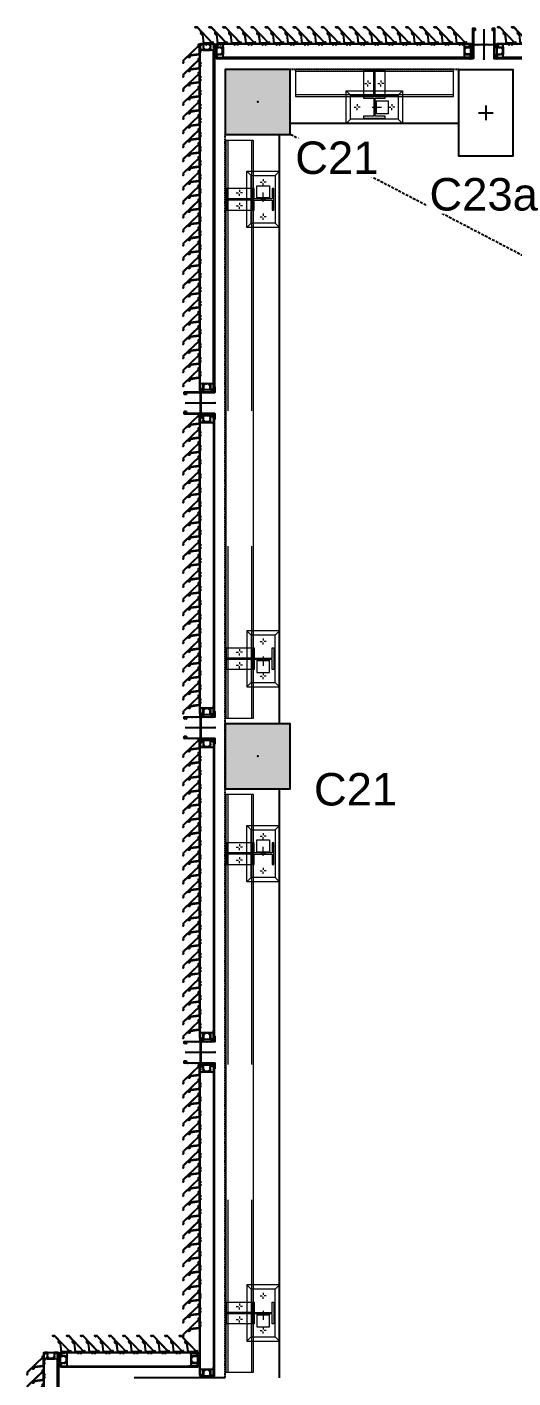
# Model space of a CAD drawing. Header units: millimetres. Extents: x 663313 to 1226001, y 1431724 to 1620898.
# Drawn here: x 897428 to 899674, y 1534337 to 1540579 of the extents above; entities that cross this region are included whole.
import ezdxf

# ---------------------------------------------------------------- set-up
doc = ezdxf.new("R2010")
doc.units = ezdxf.units.MM
for name, pattern in [('CENTER', [50.8, 31.75, -6.35, 6.35, -6.35]), ('HIDDEN', [0.375, 0.25, -0.125]), ('XKITLINE00', [0]), ('XKITLINE02', [4, 2, -2])]:
    doc.linetypes.add(name, pattern=pattern)
for name, color, linetype in [('000 - CONCRETE_COL_HATCH_', 251, 'Continuous'), ('000 - CONCRETE_COL_WIPEOUT_', 250, 'Continuous'), ('000 - CONCRETE_PRECAST_CUT_COLOR_4', 4, 'Continuous'), ('000 - EXISTING_COLUMN_CUT_COLOR_5', 5, 'Continuous'), ('000 - EXISTING_CONCRETE_CUT_COLOR_5', 5, 'Continuous'), ('010 - ASPG_ACCESSORIES_MAIN_COLOR_1', 1, 'Continuous'), ('010 - ASPG_EXTR_MAIN_COLOR_2', 2, 'Continuous'), ('010 - ASPG_FRAMING_CUT_COLOR_4', 4, 'Continuous'), ('010 - ASPG_FRAMING_HATCH_', 251, 'Continuous'), ('010 - ASPG_FRAMING_MAIN_COLOR_2', 2, 'Continuous'), ('010 - ASPG_FRAMING_SUB_COLOR_2', 1, 'Continuous'), ('010 - ASPG_FRAMING_WIPEOUT_', 250, 'Continuous'), ('BOLT & SCREW', 251, 'Continuous'), ('BR', 6, 'Continuous'), ('Center Line', 1, 'CENTER'), ('CVA044__', 2, 'Continuous'), ('DIM', 1, 'Continuous')]:
    doc.layers.add(name, color=color, linetype=linetype)
for name, color, linetype, plot in [('010 - ASPG_EXTR_DEF_SUB', 250, 'Continuous', False), ('010 - ASPG_FASTERN_DEF_SUB', 250, 'Continuous', False), ('010 - ASPG_FRAMING_DEF_SUB', 250, 'Continuous', False)]:
    doc.layers.add(name, color=color, linetype=linetype, plot=plot)
for name, color, linetype, lineweight in [('12-GRID', 1, 'CENTER', 13), ('A-FLOR-E', 2, 'Continuous', 9), ('Bolt', 7, 'Continuous', 0), ('Part', 2, 'Continuous', 0), ('SCREW', 8, 'Continuous', 5)]:
    doc.layers.add(name, color=color, linetype=linetype, lineweight=lineweight)
doc.styles.add('Arial', font='arial.ttf')
pattern_1 = [(270, (1257419.24324, -520041.6224), (0.65495992507, -1.1344238721), [0.7562825814, -1.5125651628]), (30, (1257419.24324, -520041.6224), (0.65495992936, 1.1344238696), [0.7562825814, -1.5125651628]), (330, (1257419.24324, -520041.6224), (1.30991985442, -2.48e-09), [-1.5125651628, 0.7562825814])]
pattern_2 = [(315, (1257419.4929, -520021.6224), (1.3369313545, 1.3369313545), []), (45, (1257419.4929, -520021.6224), (-1.3369313545, 1.3369313545), [])]
pattern_3 = [(270, (1257419.4425, -520043.9224), (0.65495992507, -1.1344238721), [0.7562825814, -1.5125651628]), (30, (1257419.4425, -520043.9224), (0.65495992936, 1.1344238696), [0.7562825814, -1.5125651628]), (330, (1257419.4425, -520043.9224), (1.30991985442, -2.48e-09), [-1.5125651628, 0.7562825814])]
pattern_4 = [(315, (1257419.1929, -520023.9224), (1.3369313545, 1.3369313545), []), (45, (1257419.1929, -520023.9224), (-1.3369313545, 1.3369313545), [])]

# ---------------------------------------------------------------- blocks, each defined once
blk = doc.blocks.new('C25')
at = {"layer": 'BR', "color": 1}
for p, q in [((-0.0343, 0), (0.0343, 0)), ((0, 0.0343), (0, -0.0343))]:
    blk.add_line(p, q, dxfattribs=at)
at = {"layer": 'BR', "color": 5, "ltscale": 5}
blk.add_lwpolyline([(-0.125, 0.2), (0.125, 0.2), (0.125, -0.2), (-0.125, -0.2)], close=True, dxfattribs=at)
blk = doc.blocks.new('C21')
at = {"color": 251}
for p, q in [((0, 0.063), (0, -0.063)), ((0.063, 0), (-0.063, 0))]:
    blk.add_line(p, q, dxfattribs=at)
at = {"layer": 'A-FLOR-E', "color": 5}
blk.add_lwpolyline([(0.15, 0.15), (0.15, -0.15), (-0.15, -0.15), (-0.15, 0.15)], close=True, dxfattribs=at)
blk = doc.blocks.new('44')
at = {"layer": 'Bolt', "color": 21, "linetype": 'XKITLINE00', "lineweight": 0}
for p, q in [((25.6792, 44.444), (25.6792, 44.4347)), ((25.7392, 44.444), (25.7392, 44.4347)), ((27.8018, 44.444), (27.8018, 44.4347)), ((27.8618, 44.444), (27.8618, 44.4347)), ((28.7018, 44.444), (28.7018, 44.4347)), ((28.7618, 44.444), (28.7618, 44.4347)), ((30.8244, 44.444), (30.8244, 44.4347)), ((30.8844, 44.444), (30.8844, 44.4347)), ((25.6652, 44.43), (25.6745, 44.43)), ((25.6792, 44.416), (25.6792, 44.4253)), ((25.6932, 44.43), (25.6839, 44.43)), ((25.7252, 44.43), (25.7345, 44.43)), ((25.7392, 44.416), (25.7392, 44.4253)), ((25.7532, 44.43), (25.7439, 44.43)), ((27.7878, 44.43), (27.7971, 44.43)), ((27.8018, 44.416), (27.8018, 44.4253)), ((27.8158, 44.43), (27.8065, 44.43)), ((27.8478, 44.43), (27.8571, 44.43)), ((27.8618, 44.416), (27.8618, 44.4253)), ((27.8758, 44.43), (27.8665, 44.43)), ((28.6878, 44.43), (28.6971, 44.43)), ((28.7018, 44.416), (28.7018, 44.4253)), ((28.7158, 44.43), (28.7065, 44.43)), ((28.7478, 44.43), (28.7571, 44.43)), ((28.7618, 44.416), (28.7618, 44.4253)), ((28.7758, 44.43), (28.7665, 44.43)), ((30.8104, 44.43), (30.8198, 44.43)), ((30.8244, 44.416), (30.8244, 44.4253)), ((30.8384, 44.43), (30.8291, 44.43)), ((30.8704, 44.43), (30.8798, 44.43)), ((30.8844, 44.416), (30.8844, 44.4253)), ((30.8984, 44.43), (30.8891, 44.43)), ((25.6152, 44.32), (25.6245, 44.32)), ((25.6152, 44.32), (25.6245, 44.32)), ((25.6292, 44.334), (25.6292, 44.3247)), ((25.6292, 44.334), (25.6292, 44.3247)), ((25.6292, 44.306), (25.6292, 44.3153)), ((25.6292, 44.306), (25.6292, 44.3153)), ((25.6432, 44.32), (25.6339, 44.32)), ((25.6432, 44.32), (25.6339, 44.32)), ((25.7752, 44.32), (25.7845, 44.32)), ((25.7752, 44.32), (25.7845, 44.32)), ((25.7892, 44.334), (25.7892, 44.3247)), ((25.7892, 44.334), (25.7892, 44.3247)), ((25.7892, 44.306), (25.7892, 44.3153)), ((25.7892, 44.306), (25.7892, 44.3153)), ((25.8032, 44.32), (25.7939, 44.32)), ((25.8032, 44.32), (25.7939, 44.32)), ((27.7378, 44.32), (27.7471, 44.32)), ((27.7378, 44.32), (27.7471, 44.32)), ((27.7518, 44.334), (27.7518, 44.3247)), ((27.7518, 44.334), (27.7518, 44.3247)), ((27.7518, 44.306), (27.7518, 44.3153)), ((27.7518, 44.306), (27.7518, 44.3153)), ((27.7658, 44.32), (27.7565, 44.32)), ((27.7658, 44.32), (27.7565, 44.32)), ((27.8978, 44.32), (27.9071, 44.32)), ((27.8978, 44.32), (27.9071, 44.32)), ((27.9118, 44.334), (27.9118, 44.3247)), ((27.9118, 44.334), (27.9118, 44.3247)), ((27.9118, 44.306), (27.9118, 44.3153)), ((27.9118, 44.306), (27.9118, 44.3153)), ((27.9258, 44.32), (27.9165, 44.32)), ((27.9258, 44.32), (27.9165, 44.32)), ((28.6378, 44.32), (28.6471, 44.32)), ((28.6378, 44.32), (28.6471, 44.32)), ((28.6518, 44.334), (28.6518, 44.3247)), ((28.6518, 44.334), (28.6518, 44.3247)), ((28.6518, 44.306), (28.6518, 44.3153)), ((28.6518, 44.306), (28.6518, 44.3153)), ((28.6658, 44.32), (28.6565, 44.32)), ((28.6658, 44.32), (28.6565, 44.32)), ((28.7978, 44.32), (28.8071, 44.32)), ((28.7978, 44.32), (28.8071, 44.32)), ((28.8118, 44.334), (28.8118, 44.3247)), ((28.8118, 44.334), (28.8118, 44.3247)), ((28.8118, 44.306), (28.8118, 44.3153)), ((28.8118, 44.306), (28.8118, 44.3153)), ((28.8258, 44.32), (28.8165, 44.32)), ((28.8258, 44.32), (28.8165, 44.32)), ((30.7604, 44.32), (30.7698, 44.32)), ((30.7604, 44.32), (30.7698, 44.32)), ((30.7744, 44.334), (30.7744, 44.3247)), ((30.7744, 44.334), (30.7744, 44.3247)), ((30.7744, 44.306), (30.7744, 44.3153)), ((30.7744, 44.306), (30.7744, 44.3153)), ((30.7884, 44.32), (30.7791, 44.32)), ((30.7884, 44.32), (30.7791, 44.32)), ((30.9204, 44.32), (30.9298, 44.32)), ((30.9204, 44.32), (30.9298, 44.32)), ((30.9344, 44.334), (30.9344, 44.3247)), ((30.9344, 44.334), (30.9344, 44.3247)), ((30.9344, 44.306), (30.9344, 44.3153)), ((30.9344, 44.306), (30.9344, 44.3153)), ((30.9484, 44.32), (30.9391, 44.32)), ((30.9484, 44.32), (30.9391, 44.32)), ((31.2662, 43.8856), (31.2755, 43.8856)), ((31.2662, 43.8856), (31.2755, 43.8856)), ((31.2802, 43.8996), (31.2802, 43.8903)), ((31.2802, 43.8996), (31.2802, 43.8903)), ((31.2802, 43.8716), (31.2802, 43.8809)), ((31.2802, 43.8716), (31.2802, 43.8809)), ((31.2942, 43.8856), (31.2849, 43.8856)), ((31.2942, 43.8856), (31.2849, 43.8856)), ((31.3762, 43.8356), (31.3855, 43.8356)), ((31.3902, 43.8496), (31.3902, 43.8403)), ((31.3902, 43.8216), (31.3902, 43.8309)), ((31.4042, 43.8356), (31.3949, 43.8356)), ((31.3762, 43.7756), (31.3855, 43.7756)), ((31.3902, 43.7896), (31.3902, 43.7803)), ((31.3902, 43.7616), (31.3902, 43.7709)), ((31.4042, 43.7756), (31.3949, 43.7756)), ((31.2662, 43.7256), (31.2755, 43.7256)), ((31.2662, 43.7256), (31.2755, 43.7256)), ((31.2802, 43.7396), (31.2802, 43.7303)), ((31.2802, 43.7396), (31.2802, 43.7303)), ((31.2802, 43.7116), (31.2802, 43.7209)), ((31.2802, 43.7116), (31.2802, 43.7209)), ((31.2942, 43.7256), (31.2849, 43.7256)), ((31.2942, 43.7256), (31.2849, 43.7256))]:
    blk.add_line(p, q, dxfattribs=at)
at = {"layer": 'Bolt', "color": 21, "linetype": 'XKITLINE02', "lineweight": 0}
for p, q in [((25.7201, 44.32), (25.6772, 44.32)), ((25.7062, 44.3395), (25.7012, 44.3395)), ((25.7062, 44.327), (25.7122, 44.327)), ((25.7122, 44.327), (25.7062, 44.327)), ((27.8209, 44.32), (27.8638, 44.32)), ((27.8348, 44.327), (27.8288, 44.327)), ((27.8288, 44.327), (27.8348, 44.327)), ((27.8348, 44.3395), (27.8398, 44.3395)), ((28.7427, 44.32), (28.6998, 44.32)), ((28.7288, 44.3395), (28.7238, 44.3395)), ((28.7288, 44.327), (28.7348, 44.327)), ((28.7348, 44.327), (28.7288, 44.327)), ((30.8435, 44.32), (30.8864, 44.32)), ((30.8574, 44.327), (30.8514, 44.327)), ((30.8514, 44.327), (30.8574, 44.327)), ((30.8574, 44.3395), (30.8624, 44.3395)), ((25.7062, 44.3005), (25.7012, 44.3005)), ((25.7062, 44.313), (25.7122, 44.313)), ((25.7122, 44.313), (25.7062, 44.313)), ((27.8348, 44.313), (27.8288, 44.313)), ((27.8288, 44.313), (27.8348, 44.313)), ((27.8348, 44.3005), (27.8398, 44.3005)), ((28.7288, 44.3005), (28.7238, 44.3005)), ((28.7288, 44.313), (28.7348, 44.313)), ((28.7348, 44.313), (28.7288, 44.313)), ((30.8574, 44.313), (30.8514, 44.313)), ((30.8514, 44.313), (30.8574, 44.313)), ((30.8574, 44.3005), (30.8624, 44.3005)), ((31.2802, 43.8165), (31.2802, 43.7736)), ((31.2607, 43.8026), (31.2607, 43.7976)), ((31.2732, 43.8026), (31.2732, 43.8086)), ((31.2732, 43.8086), (31.2732, 43.8026)), ((31.2872, 43.8086), (31.2872, 43.8026)), ((31.2872, 43.8026), (31.2872, 43.8086)), ((31.2997, 43.8026), (31.2997, 43.7976))]:
    blk.add_line(p, q, dxfattribs=at)
at = {"layer": 'Part', "color": 251, "linetype": 'HIDDEN', "lineweight": 0, "ltscale": 5}
for p, q in [((28.1068, 44.4836), (25.4342, 44.4836)), ((31.1279, 44.4836), (28.4568, 44.4836)), ((28.1068, 44.3746), (25.4342, 44.3746)), ((31.1279, 44.3746), (28.4568, 44.3746)), ((31.3382, 44.1706), (31.3382, 43.4406)), ((31.4472, 44.1706), (31.4472, 43.4406))]:
    blk.add_line(p, q, dxfattribs=at)
at = {"layer": 'Part', "linetype": 'XKITLINE02', "lineweight": 0}
for p, q in [((25.7062, 44.37), (25.7062, 44.49)), ((25.7122, 44.37), (25.7122, 44.49)), ((27.8288, 44.37), (27.8288, 44.49)), ((27.8348, 44.37), (27.8348, 44.49)), ((28.7288, 44.37), (28.7288, 44.49)), ((28.7348, 44.37), (28.7348, 44.49)), ((30.8514, 44.37), (30.8514, 44.49)), ((30.8574, 44.37), (30.8574, 44.49)), ((25.7012, 44.35), (25.7012, 44.29)), ((27.8398, 44.35), (27.8398, 44.29)), ((28.7238, 44.35), (28.7238, 44.29)), ((30.8624, 44.35), (30.8624, 44.29)), ((31.3102, 43.7976), (31.2502, 43.7976)), ((31.3302, 43.8086), (31.4502, 43.8086)), ((31.3302, 43.8026), (31.4502, 43.8026))]:
    blk.add_line(p, q, dxfattribs=at)
at = {"layer": 'Part', "color": 252, "linetype": 'HIDDEN', "lineweight": 0, "ltscale": 2}
for p, q in [((25.5992, 44.375), (25.5792, 44.395)), ((25.8192, 44.375), (25.8392, 44.395)), ((27.7218, 44.375), (27.7018, 44.395)), ((27.9418, 44.375), (27.9618, 44.395)), ((28.6218, 44.375), (28.6018, 44.395)), ((28.8418, 44.375), (28.8618, 44.395)), ((30.7444, 44.375), (30.7244, 44.395)), ((30.9644, 44.375), (30.9844, 44.395)), ((31.3352, 43.9156), (31.3552, 43.9356)), ((31.3352, 43.6956), (31.3552, 43.6756))]:
    blk.add_line(p, q, dxfattribs=at)
at = {"layer": 'Part', "color": 21, "linetype": 'XKITLINE02', "lineweight": 0}
for p, q in [((25.7122, 44.4), (25.7062, 44.4)), ((27.8288, 44.4), (27.8348, 44.4)), ((28.7348, 44.4), (28.7288, 44.4)), ((30.8514, 44.4), (30.8574, 44.4)), ((25.7592, 44.37), (25.6592, 44.37)), ((27.7818, 44.37), (27.8818, 44.37)), ((28.7818, 44.37), (28.6818, 44.37)), ((30.8044, 44.37), (30.9044, 44.37)), ((31.3302, 43.8556), (31.3302, 43.7556)), ((31.3602, 43.8086), (31.3602, 43.8026))]:
    blk.add_line(p, q, dxfattribs=at)
at = {"layer": 'Part', "lineweight": 0}
for p, q in [((25.5792, 44.245), (25.5992, 44.265)), ((25.8392, 44.245), (25.8192, 44.265)), ((27.7018, 44.245), (27.7218, 44.265)), ((27.9618, 44.245), (27.9418, 44.265)), ((28.6018, 44.245), (28.6218, 44.265)), ((28.8618, 44.245), (28.8418, 44.265)), ((30.7244, 44.245), (30.7444, 44.265)), ((30.9844, 44.245), (30.9644, 44.265)), ((31.2052, 43.9356), (31.2252, 43.9156)), ((31.2052, 43.6756), (31.2252, 43.6956))]:
    blk.add_line(p, q, dxfattribs=at)
at = {"layer": 'Part', "color": 21, "linetype": 'XKITLINE00', "lineweight": 0}
for p, q in [((31.2066, 43.9356), (31.2052, 43.9356)), ((31.2065, 43.6756), (31.2052, 43.6756))]:
    blk.add_line(p, q, dxfattribs=at)
at = {"layer": 'Part', "color": 4, "lineweight": 0}
for points in [[(25.4342, 44.4916), (28.1068, 44.4916), (28.1068, 44.3666), (25.4342, 44.3666)], [(28.4568, 44.4916), (31.1279, 44.4916), (31.1279, 44.3666), (28.4568, 44.3666)], [(31.4552, 43.4406), (31.4552, 44.1706), (31.3302, 44.1706), (31.3302, 43.4406)]]:
    blk.add_lwpolyline(points, close=True, dxfattribs=at)
at = {"layer": 'Part', "linetype": 'XKITLINE02', "lineweight": 0}
for points in [[(25.6592, 44.37), (25.6592, 44.49), (25.7592, 44.49), (25.7592, 44.37)], [(27.8818, 44.37), (27.8818, 44.49), (27.7818, 44.49), (27.7818, 44.37)], [(28.6818, 44.37), (28.6818, 44.49), (28.7818, 44.49), (28.7818, 44.37)], [(30.9044, 44.37), (30.9044, 44.49), (30.8044, 44.49), (30.8044, 44.37)], [(25.7062, 44.35), (25.6462, 44.35), (25.6462, 44.29), (25.7062, 44.29)], [(27.8348, 44.35), (27.8948, 44.35), (27.8948, 44.29), (27.8348, 44.29)], [(28.7288, 44.35), (28.6688, 44.35), (28.6688, 44.29), (28.7288, 44.29)], [(30.8574, 44.35), (30.9174, 44.35), (30.9174, 44.29), (30.8574, 44.29)], [(31.3302, 43.7556), (31.4502, 43.7556), (31.4502, 43.8556), (31.3302, 43.8556)], [(31.3102, 43.8026), (31.3102, 43.7426), (31.2502, 43.7426), (31.2502, 43.8026)]]:
    blk.add_lwpolyline(points, dxfattribs=at)
at = {"layer": 'Part', "color": 252, "linetype": 'HIDDEN', "lineweight": 0, "ltscale": 2}
for points in [[(25.8392, 44.3666), (25.8392, 44.395), (25.5792, 44.395), (25.5792, 44.3666)], [(27.7018, 44.3666), (27.7018, 44.395), (27.9618, 44.395), (27.9618, 44.3666)], [(28.8618, 44.3666), (28.8618, 44.395), (28.6018, 44.395), (28.6018, 44.3666)], [(30.7244, 44.3666), (30.7244, 44.395), (30.9844, 44.395), (30.9844, 44.3666)], [(25.8192, 44.3666), (25.8192, 44.375), (25.5992, 44.375), (25.5992, 44.3666)], [(27.7218, 44.3666), (27.7218, 44.375), (27.9418, 44.375), (27.9418, 44.3666)], [(28.8418, 44.3666), (28.8418, 44.375), (28.6218, 44.375), (28.6218, 44.3666)], [(30.7444, 44.3666), (30.7444, 44.375), (30.9644, 44.375), (30.9644, 44.3666)], [(31.3302, 43.9356), (31.3552, 43.9356), (31.3552, 43.6756), (31.3302, 43.6756)], [(31.3302, 43.9156), (31.3352, 43.9156), (31.3352, 43.6956), (31.3302, 43.6956)]]:
    blk.add_lwpolyline(points, dxfattribs=at)
at = {"layer": 'Part', "lineweight": 0}
for points in [[(25.5792, 44.3666), (25.5792, 44.245), (25.8392, 44.245), (25.8392, 44.3666)], [(25.5992, 44.3666), (25.5992, 44.265), (25.8192, 44.265), (25.8192, 44.3666)], [(27.9618, 44.3666), (27.9618, 44.245), (27.7018, 44.245), (27.7018, 44.3666)], [(27.9418, 44.3666), (27.9418, 44.265), (27.7218, 44.265), (27.7218, 44.3666)], [(28.6018, 44.3666), (28.6018, 44.245), (28.8618, 44.245), (28.8618, 44.3666)], [(28.6218, 44.3666), (28.6218, 44.265), (28.8418, 44.265), (28.8418, 44.3666)], [(30.9844, 44.3666), (30.9844, 44.245), (30.7244, 44.245), (30.7244, 44.3666)], [(30.9644, 44.3666), (30.9644, 44.265), (30.7444, 44.265), (30.7444, 44.3666)], [(31.3302, 43.6756), (31.2052, 43.6756), (31.2052, 43.9356), (31.3302, 43.9356)], [(31.3302, 43.6956), (31.2252, 43.6956), (31.2252, 43.9156), (31.3302, 43.9156)]]:
    blk.add_lwpolyline(points, dxfattribs=at)
at = {"layer": 'Part', "linetype": 'XKITLINE02', "lineweight": 0}
for points in [[(25.7592, 44.37), (25.7592, 44.362), (25.7122, 44.362), (25.7122, 44.278), (25.7592, 44.278), (25.7592, 44.27), (25.6592, 44.27), (25.6592, 44.278), (25.7062, 44.278), (25.7062, 44.362), (25.6592, 44.362), (25.6592, 44.37)], [(27.7818, 44.37), (27.7818, 44.362), (27.8288, 44.362), (27.8288, 44.278), (27.7818, 44.278), (27.7818, 44.27), (27.8818, 44.27), (27.8818, 44.278), (27.8348, 44.278), (27.8348, 44.362), (27.8818, 44.362), (27.8818, 44.37)], [(28.7818, 44.37), (28.7818, 44.362), (28.7348, 44.362), (28.7348, 44.278), (28.7818, 44.278), (28.7818, 44.27), (28.6818, 44.27), (28.6818, 44.278), (28.7288, 44.278), (28.7288, 44.362), (28.6818, 44.362), (28.6818, 44.37)], [(30.8044, 44.37), (30.8044, 44.362), (30.8514, 44.362), (30.8514, 44.278), (30.8044, 44.278), (30.8044, 44.27), (30.9044, 44.27), (30.9044, 44.278), (30.8574, 44.278), (30.8574, 44.362), (30.9044, 44.362), (30.9044, 44.37)], [(31.3302, 43.8556), (31.3222, 43.8556), (31.3222, 43.8086), (31.2382, 43.8086), (31.2382, 43.8556), (31.2302, 43.8556), (31.2302, 43.7556), (31.2382, 43.7556), (31.2382, 43.8026), (31.3222, 43.8026), (31.3222, 43.7556), (31.3302, 43.7556)]]:
    blk.add_lwpolyline(points, close=True, dxfattribs=at)
blk = doc.blocks.new('*U5735')
blk.add_wipeout([(-150, -150), (150, -150), (150, 150), (-150, 150)]).dxf.layer = '000 - CONCRETE_COL_WIPEOUT_'
at = {"layer": '000 - CONCRETE_COL_HATCH_'}
h = blk.add_hatch(dxfattribs=at)
h.set_pattern_fill('AR-CONC', color=256, scale=0.5)
h.set_pattern_definition([(50, (0, -2e-14), (3.5863, -0.31376), [0.375, -4.125]), (355, (0, -2e-14), (-0.693757, 3.76096), [0.3, -3.3]), (100.4514, (0.299, -0.026), (2.892544, 3.4472), [0.3187, -3.50571]), (46.1842, (0, 1), (5.33621, -0.8276), [0.5625, -6.1875]), (96.6356, (0.4447, 0.931), (4.67331, 4.87059), [0.47805, -5.25857]), (351.1842, (0, 1), (4.67331, 4.8706), [0.45, -4.95]), (21, (0.5, 0.75), (2.984535, -2.013094), [0.375, -4.125]), (326, (0.5, 0.75), (1.216577, 3.62575), [0.3, -3.3]), (71.4514, (0.7487, 0.5822), (4.20111, 1.612656), [0.3187, -3.50571]), (37.5, (0, -2e-14), (0.060799, 1.664469), [0, -3.26, 0, -3.35, 0, -3.3125]), (7.5, (0, -2e-14), (1.315348, 1.972059), [0, -1.91, 0, -3.185, 0, -1.2625]), (327.5, (-1.115, -2e-14), (2.669112, -0.112774), [0, -1.25, 0, -3.9, 0, -5.175]), (317.5, (-1.615, -2e-14), (2.91593, 0.500525), [0, -1.625, 0, -2.59, 0, -3.675])])
h.paths.add_polyline_path([(-150, -150), (150, -150), (150, 150), (-150, 150)])
blk.add_point((0, 0))
at = {"layer": '000 - EXISTING_COLUMN_CUT_COLOR_5'}
blk.add_lwpolyline([(-150, -150), (150, -150), (150, 150), (-150, 150)], close=True, dxfattribs=at)
blk = doc.blocks.new('W-1-PP18-ST_ENT4_REV00_20260531-225334_LOPF_PL')
at = {"layer": 'DIM', "color": 253, "linetype": 'HIDDEN', "ltscale": 5}
blk.add_line((-2609.5, -7804.7), (-2609.3, -2059.5), dxfattribs=at)
at = {"layer": 'DIM', "color": 2}
for p, q in [((-2359.4, -4782.1), (-2359.3, -2059.5)), ((-2359.5, -7804.7), (-2359.4, -5082.1))]:
    blk.add_line(p, q, dxfattribs=at)
at = {"layer": 'DIM', "linetype": 'HIDDEN', "ltscale": 50}
blk.add_line((18969.8, -13150.5), (-2309.3, -2059.5), dxfattribs=at)
at = {"layer": 'DIM', "color": 253, "linetype": 'HIDDEN', "ltscale": 5}
blk.add_lwpolyline([(-1530.3, -1759.5), (-2309.4, -1759.5)], dxfattribs=at)
at = {"layer": 'DIM', "color": 2}
for points in [[(-1530.3, -2009.5), (-2309.3, -2009.5)], [(-2609.5, -7804.7), (-3030, -7804.7)]]:
    blk.add_lwpolyline(points, dxfattribs=at)
at = {"color": 2, "xscale": 1000.000000000001, "yscale": 1000.000000000001, "zscale": 1000.000000000001, "rotation": 89.99860513390384}
for p in [(-2459.3, -1909.5), (-2459.4, -4932.1)]:
    blk.add_blockref('C21', p, dxfattribs=at)
at = {"layer": 'DIM', "color": 2, "xscale": 999.9999999999999, "yscale": 999.9999999999999, "zscale": 999.9999999999999, "rotation": 359.9986052195725}
blk.add_blockref('C25', (-1405.3, -1959.5), dxfattribs=at)
at = {"layer": 'CVA044__', "color": 3, "char_height": 150, "attachment_point": 5, "style": 'Arial', "bg_fill": 3, "box_fill_scale": 1.1, "bg_fill_color": 256, "bg_fill_true_color": 13158600, "bg_fill_transparency": 0}
for s, insert in [('\\A1;C21', (-2094, -2168.2)), ('\\A1;C23a', (-1415.3, -2337)), ('\\A1;C21', (-2007.5, -5085.8))]:
    blk.add_mtext(s, dxfattribs=dict(at, insert=insert))
at = {"xscale": 1000.000000000001, "yscale": 1000.000000000001, "zscale": 1000.000000000001, "rotation": 90}
blk.add_blockref('44', (41885.6, -33213.9), dxfattribs=at)
at = {"layer": '000 - CONCRETE_PRECAST_CUT_COLOR_4'}
blk.add_blockref('*U5735', (-2459.4, -4932.1), dxfattribs=at)
at = {"layer": '000 - EXISTING_CONCRETE_CUT_COLOR_5'}
blk.add_blockref('*U5735', (-2459.3, -1909.5), dxfattribs=at)
blk = doc.blocks.new('*U6399')
at = {"layer": '12-GRID', "color": 8, "linetype": 'CENTER'}
for p, q in [((0, -6.2), (0, 2.2)), ((-4.2, -2), (4.2, -2))]:
    blk.add_line(p, q, dxfattribs=at)
at = {"layer": 'BOLT & SCREW'}
for p, q in [((-0.6, -1.8), (-1.8, -1.6)), ((-0.6, -2.2), (-1.8, -2.4)), ((-0.5, -1.8), (-0.9, -1.6)), ((-0.5, -2.2), (-0.9, -2.4)), ((-0.2, -1.4), (-0.4, -0.2)), ((-0.2, -1.5), (-0.4, -1.1)), ((-0.2, -2.5), (-0.4, -2.9)), ((-0.2, -2.6), (-0.4, -3.8)), ((0.2, -1.4), (0.4, -0.2)), ((0.2, -1.5), (0.4, -1.1)), ((0.4, -2.9), (0.2, -2.5)), ((0.2, -2.6), (0.4, -3.8)), ((0.5, -1.8), (0.9, -1.6)), ((0.5, -2.2), (0.9, -2.4)), ((0.6, -1.8), (1.8, -1.6)), ((0.6, -2.2), (1.8, -2.4))]:
    blk.add_line(p, q, dxfattribs=at)
for points in [[(-1.8, -1.6), (-0.9, -1.6, 0.414214), (-0.4, -1.1), (-0.4, -0.2), (0.4, -0.2), (0.4, -1.1, 0.414214), (0.9, -1.6), (1.8, -1.6), (1.8, -2.4), (0.9, -2.4, 0.414214), (0.4, -2.9), (0.4, -3.8), (-0.4, -3.8), (-0.4, -2.9, 0.414214), (-0.9, -2.4), (-1.8, -2.4)], [(0.2, -2.5, -0.414214), (0.5, -2.2), (0.6, -2.2), (0.6, -1.8), (0.5, -1.8, -0.414214), (0.2, -1.5), (0.2, -1.4), (-0.2, -1.4), (-0.2, -1.5, -0.414214), (-0.5, -1.8), (-0.6, -1.8), (-0.6, -2.2), (-0.5, -2.2, -0.414214), (-0.2, -2.5), (-0.2, -2.6), (0.2, -2.6)]]:
    blk.add_lwpolyline(points, format="xyb", close=True, dxfattribs=at)
blk.add_circle((0, -2), 3.5, dxfattribs=at)
blk = doc.blocks.new('000_ASPG_TYP_FILES_20260218-010703_FRAME_EXTR_')
at = {"layer": '010 - ASPG_FRAMING_HATCH_'}
h = blk.add_hatch(dxfattribs=at)
h.set_pattern_fill('ANSI32', color=256, scale=0.1, angle=180)
edge = h.paths.add_edge_path()
edge.add_line((2, 16), (2, 2))
edge.add_line((2, 2), (39.7, 2))
edge.add_arc((39.7, 1.7), 0.3, 0, 90, ccw=False)
edge.add_line((40, 1.7), (40, 0.3))
edge.add_arc((39.7, 0.3), 0.3, -90, 0, ccw=False)
edge.add_line((39.7, 0), (0.3, 0))
edge.add_arc((0.3, 0.3), 0.3, 180, 270, ccw=False)
edge.add_line((0, 0.3), (0, 17.7))
edge.add_arc((0.3, 17.7), 0.3, 90, 180, ccw=False)
edge.add_line((0.3, 18), (22.6, 18))
edge.add_arc((22.6, 18.5), 0.5, 270, 380.20955)
edge.add_arc((26.2, 19.8), 3.35, 182.06379, 200.20955, ccw=False)
edge.add_arc((23.6, 19.7), 0.76, 2.06379, 182.06379, ccw=False)
edge.add_arc((26.2, 19.8), 1.83, 182.06379, 447.93621)
edge.add_arc((26.3, 22.4), 0.76, 87.93621, 267.93621, ccw=False)
edge.add_arc((26.2, 19.8), 3.35, 69.79045, 87.93621, ccw=False)
edge.add_arc((27.5, 23.4), 0.5, 249.79045, 360)
edge.add_line((28, 23.4), (28, 26.7))
edge.add_line((28, 26.7), (28.5, 27.2))
edge.add_line((28.5, 27.2), (28, 27.7))
edge.add_line((28, 27.7), (28, 38.6))
edge.add_line((28, 38.6), (28.5, 39.1))
edge.add_line((28.5, 39.1), (28, 39.6))
edge.add_line((28, 39.6), (28, 42.9))
edge.add_arc((27.5, 42.9), 0.5, 0, 110.20955)
edge.add_arc((26.2, 46.5), 3.35, 272.06379, 290.20955, ccw=False)
edge.add_arc((26.3, 43.9), 0.76, 92.06379, 272.06379, ccw=False)
edge.add_arc((26.2, 46.5), 1.83, 272.06379, 537.93621)
edge.add_arc((23.6, 46.6), 0.76, 177.93621, 357.93621, ccw=False)
edge.add_arc((26.2, 46.5), 3.35, 159.79045, 177.93621, ccw=False)
edge.add_arc((22.6, 47.8), 0.5, 339.79045, 450)
edge.add_line((22.6, 48.3), (0.3, 48.3))
edge.add_arc((0.3, 48.6), 0.3, 180, 270, ccw=False)
edge.add_line((0, 48.6), (0, 60))
edge.add_arc((0.3, 60), 0.3, 90, 180, ccw=False)
edge.add_line((0.3, 60.3), (5, 60.3))
edge.add_line((5, 60.3), (5, 65))
edge.add_arc((5.3, 65), 0.3, 90, 180, ccw=False)
edge.add_line((5.3, 65.3), (30, 65.3))
edge.add_line((30, 65.3), (30, 63.6))
edge.add_arc((29.7, 63.6), 0.3, -90, 0, ccw=False)
edge.add_line((29.7, 63.3), (7.3, 63.3))
edge.add_arc((7.3, 63), 0.3, 90, 180)
edge.add_line((7, 63), (7, 58.3))
edge.add_line((7, 58.3), (2.3, 58.3))
edge.add_arc((2.3, 58), 0.3, 90, 180)
edge.add_line((2, 58), (2, 50.6))
edge.add_arc((2.3, 50.6), 0.3, 180, 270)
edge.add_line((2.3, 50.3), (29.7, 50.3))
edge.add_arc((29.7, 50), 0.3, 0, 90, ccw=False)
edge.add_line((30, 50), (30, 26.7))
edge.add_line((30, 26.7), (30, 16.3))
edge.add_arc((29.7, 16.3), 0.3, -90, 0, ccw=False)
edge.add_line((29.7, 16), (2, 16))
at = {"layer": '010 - ASPG_FRAMING_CUT_COLOR_4'}
blk.add_lwpolyline([(2, 16), (2, 2), (39.7, 2, -0.414214), (40, 1.7), (40, 0.3, -0.414214), (39.7, 0), (0.3, 0, -0.414214), (0, 0.3), (0, 17.7, -0.414214), (0.3, 18), (22.6, 18, 0.52173), (23, 18.7, -0.079342), (22.8, 19.7, -1), (24.3, 19.8, 2.296346), (26.2, 21.7, -1), (26.3, 23.2, -0.079342), (27.3, 23, 0.52173), (28, 23.4), (28, 26.7), (28.5, 27.2), (28, 27.7), (28, 38.6), (28.5, 39.1), (28, 39.6), (28, 42.9, 0.52173), (27.3, 43.3, -0.079342), (26.3, 43.1, -1), (26.2, 44.6, 2.296346), (24.3, 46.5, -1), (22.8, 46.6, -0.079342), (23, 47.6, 0.52173), (22.6, 48.3), (0.3, 48.3, -0.414214), (0, 48.6), (0, 60, -0.414214), (0.3, 60.3), (5, 60.3), (5, 65, -0.414214), (5.3, 65.3), (30, 65.3), (30, 63.6, -0.414214), (29.7, 63.3), (7.3, 63.3, 0.414214), (7, 63), (7, 58.3), (2.3, 58.3, 0.414214), (2, 58), (2, 50.6, 0.414214), (2.3, 50.3), (29.7, 50.3, -0.414214), (30, 50), (30, 26.7), (30, 16.3, -0.414214), (29.7, 16)], format="xyb", close=True, dxfattribs=at)
for p in [(26.2, 48.5), (26.2, 21.8)]:
    blk.add_blockref('*U6399', p)
blk = doc.blocks.new('*U6177')
at = {"layer": '010 - ASPG_FRAMING_HATCH_', "transparency": 33554585}
h = blk.add_hatch(dxfattribs=at)
h.set_pattern_fill('ANSI32', color=256, scale=0.25)
edge = h.paths.add_edge_path()
edge.add_line((2, -50), (2, -75))
edge.add_line((2, -75), (0, -75))
edge.add_line((0, -75), (0, -49))
edge.add_arc((1, -49), 1, 90, 180, ccw=False)
edge.add_line((1, -48), (63, -48))
edge.add_arc((63, -47), 1, 270, 360)
edge.add_line((64, -47), (64, 47))
edge.add_arc((63, 47), 1, 0, 90)
edge.add_line((63, 48), (1, 48))
edge.add_arc((1, 49), 1, 180, 270, ccw=False)
edge.add_line((0, 49), (0, 75))
edge.add_line((0, 75), (2, 75))
edge.add_line((2, 75), (2, 50))
edge.add_line((2, 50), (141, 50))
edge.add_line((141, 50), (141, 41))
edge.add_arc((140, 41), 1, 270, 360, ccw=False)
edge.add_line((140, 40), (132, 40))
edge.add_arc((132, 41), 1, 180, 270, ccw=False)
edge.add_line((131, 41), (131, 47))
edge.add_arc((130, 47), 1, 0, 90)
edge.add_line((130, 48), (67, 48))
edge.add_arc((67, 47), 1, 90, 180)
edge.add_line((66, 47), (66, -47))
edge.add_arc((67, -47), 1, 180, 270)
edge.add_line((67, -48), (130, -48))
edge.add_arc((130, -47), 1, 270, 360)
edge.add_line((131, -47), (131, -41))
edge.add_arc((132, -41), 1, 90, 180, ccw=False)
edge.add_line((132, -40), (140, -40))
edge.add_arc((140, -41), 1, 0, 90, ccw=False)
edge.add_line((141, -41), (141, -50))
edge.add_line((141, -50), (2, -50))
h.paths.add_polyline_path([(139, 48), (139, 42), (133, 42), (133, 48)], flags=16)
h.paths.add_polyline_path([(139, -48), (139, -42), (133, -42), (133, -48)], flags=16)
at = {"layer": '010 - ASPG_FRAMING_HATCH_'}
h = blk.add_hatch(dxfattribs=at)
h.set_pattern_fill('ANSI37', color=256, scale=0.595498, angle=-90)
h.set_pattern_definition(pattern_2)
edge = h.paths.add_edge_path()
edge.add_ellipse((57.8, 55), major_axis=(0, -5), ratio=0.644482, start_angle=0, end_angle=180)
edge.add_line((57.8, 60), (62, 60))
edge.add_arc((62, 60.3), 0.3, -90, 0)
edge.add_line((62.3, 60.3), (62.3, 61))
edge.add_line((62.3, 61), (61.8, 61.5))
edge.add_line((61.8, 61.5), (62.3, 62))
edge.add_line((62.3, 62), (61.8, 62.5))
edge.add_line((61.8, 62.5), (62.3, 63))
edge.add_line((62.3, 63), (61.8, 63.5))
edge.add_line((61.8, 63.5), (62.3, 64))
edge.add_line((62.3, 64), (62.3, 65))
edge.add_line((62.3, 65), (63.3, 65))
edge.add_line((63.3, 65), (63.8, 65.5))
edge.add_line((63.8, 65.5), (64.3, 65))
edge.add_line((64.3, 65), (64.8, 65.5))
edge.add_line((64.8, 65.5), (65.3, 65))
edge.add_line((65.3, 65), (65.8, 65.5))
edge.add_line((65.8, 65.5), (66.3, 65))
edge.add_line((66.3, 65), (67, 65))
edge.add_arc((67, 65.3), 0.3, -90, 0)
edge.add_line((67.3, 65.3), (67.3, 60))
edge.add_arc((77.2, 55), 11.1, 153.20373, 206.79627)
edge.add_line((67.3, 50), (57.8, 50))
h = blk.add_hatch(dxfattribs=at)
h.set_pattern_fill('ANSI37', color=256, scale=0.595498, angle=-90)
h.set_pattern_definition(pattern_4)
edge = h.paths.add_edge_path()
edge.add_ellipse((11.5, 55), major_axis=(0, -5), ratio=0.644482, start_angle=180, end_angle=360, ccw=False)
edge.add_line((11.5, 60), (2, 60))
edge.add_arc((-7.9, 55), 11.1, -26.79627, 26.79627, ccw=False)
edge.add_line((2, 50), (11.5, 50))
h = blk.add_hatch(dxfattribs=at)
h.set_pattern_fill('HONEY', color=256, scale=0.238199, angle=-90)
h.set_pattern_definition(pattern_3)
edge = h.paths.add_edge_path()
edge.add_ellipse((11.8, 55), major_axis=(0, -5), ratio=0.644482, start_angle=0, end_angle=360, ccw=False)
h = blk.add_hatch(dxfattribs=at)
h.set_pattern_fill('HONEY', color=256, scale=0.238199, angle=-90)
h.set_pattern_definition(pattern_1)
edge = h.paths.add_edge_path()
edge.add_ellipse((57.5, 55), major_axis=(0, -5), ratio=0.644482, start_angle=0, end_angle=360)
h = blk.add_hatch(dxfattribs=at)
h.set_pattern_fill('ANSI37', color=256, scale=0.595498, angle=-90)
h.set_pattern_definition(pattern_4)
edge = h.paths.add_edge_path()
edge.add_ellipse((11.5, -55), major_axis=(0, 5), ratio=0.644482, start_angle=0, end_angle=180)
edge.add_line((11.5, -60), (2, -60))
edge.add_arc((-7.9, -55), 11.1, 333.20373, 386.79627)
edge.add_line((2, -50), (11.5, -50))
h = blk.add_hatch(dxfattribs=at)
h.set_pattern_fill('HONEY', color=256, scale=0.238199, angle=-90)
h.set_pattern_definition(pattern_3)
edge = h.paths.add_edge_path()
edge.add_ellipse((11.8, -55), major_axis=(0, 5), ratio=0.644482, start_angle=0, end_angle=360)
h = blk.add_hatch(dxfattribs=at)
h.set_pattern_fill('HONEY', color=256, scale=0.238199, angle=-90)
h.set_pattern_definition(pattern_1)
edge = h.paths.add_edge_path()
edge.add_ellipse((57.5, -55), major_axis=(0, 5), ratio=0.644482, start_angle=0, end_angle=360, ccw=False)
h = blk.add_hatch(dxfattribs=at)
h.set_pattern_fill('ANSI37', color=256, scale=0.595498, angle=-90)
h.set_pattern_definition(pattern_2)
edge = h.paths.add_edge_path()
edge.add_ellipse((57.8, -55), major_axis=(0, 5), ratio=0.644482, start_angle=180, end_angle=360, ccw=False)
edge.add_line((57.8, -60), (62, -60))
edge.add_arc((62, -60.3), 0.3, 360, 450, ccw=False)
edge.add_line((62.3, -60.3), (62.3, -61))
edge.add_line((62.3, -61), (61.8, -61.5))
edge.add_line((61.8, -61.5), (62.3, -62))
edge.add_line((62.3, -62), (61.8, -62.5))
edge.add_line((61.8, -62.5), (62.3, -63))
edge.add_line((62.3, -63), (61.8, -63.5))
edge.add_line((61.8, -63.5), (62.3, -64))
edge.add_line((62.3, -64), (62.3, -65))
edge.add_line((62.3, -65), (63.3, -65))
edge.add_line((63.3, -65), (63.8, -65.5))
edge.add_line((63.8, -65.5), (64.3, -65))
edge.add_line((64.3, -65), (64.8, -65.5))
edge.add_line((64.8, -65.5), (65.3, -65))
edge.add_line((65.3, -65), (65.8, -65.5))
edge.add_line((65.8, -65.5), (66.3, -65))
edge.add_line((66.3, -65), (67, -65))
edge.add_arc((67, -65.3), 0.3, 360, 450, ccw=False)
edge.add_line((67.3, -65.3), (67.3, -60))
edge.add_arc((77.2, -55), 11.1, 153.20373, 206.79627, ccw=False)
edge.add_line((67.3, -50), (57.8, -50))
at = {"layer": '010 - ASPG_FASTERN_DEF_SUB'}
blk.add_point((0, 0), dxfattribs=at)
at = {"layer": '010 - ASPG_FRAMING_CUT_COLOR_4'}
blk.add_lwpolyline([(2, -50), (2, -75), (0, -75), (0, -49, -0.414214), (1, -48), (63, -48, 0.414214), (64, -47), (64, 47, 0.414214), (63, 48), (1, 48, -0.414214), (0, 49), (0, 75), (2, 75), (2, 50), (141, 50), (141, 41, -0.414214), (140, 40), (132, 40, -0.414214), (131, 41), (131, 47, 0.414214), (130, 48), (67, 48, 0.414214), (66, 47), (66, -47, 0.414214), (67, -48), (130, -48, 0.414214), (131, -47), (131, -41, -0.414214), (132, -40), (140, -40, -0.414214), (141, -41), (141, -50)], format="xyb", close=True, dxfattribs=at)
for points in [[(139, 48), (139, 42), (133, 42), (133, 48)], [(139, -48), (139, -42), (133, -42), (133, -48)]]:
    blk.add_lwpolyline(points, close=True, dxfattribs=at)
at = {"layer": '010 - ASPG_FRAMING_DEF_SUB', "transparency": 33554508}
blk.add_line((136.5, 0), (-4.5, 0), dxfattribs=at)
at = {"layer": '010 - ASPG_FRAMING_DEF_SUB', "transparency": 33554457}
for points in [[(54.3, 50), (67.3, 50), (67.3, 65.5), (54.3, 65.5)], [(2, 50), (15, 50), (15, 60), (2, 60)], [(2, -50), (15, -50), (15, -60), (2, -60)], [(54.3, -50), (67.3, -50), (67.3, -65.5), (54.3, -65.5)]]:
    blk.add_lwpolyline(points, close=True, dxfattribs=at)
at = {"layer": '010 - ASPG_FRAMING_SUB_COLOR_2'}
for points in [[(57.5, 50), (67.3, 50, -0.238199), (67.3, 60), (67.3, 65.3, -0.414214), (67, 65), (66.3, 65), (65.8, 65.5), (65.3, 65), (64.8, 65.5), (64.3, 65), (63.8, 65.5), (63.3, 65), (62.3, 65), (62.3, 64), (61.8, 63.5), (62.3, 63), (61.8, 62.5), (62.3, 62), (61.8, 61.5), (62.3, 61), (62.3, 60.3, -0.414214), (62, 60), (57.5, 60)], [(11.8, 50), (2, 50, 0.238199), (2, 60), (11.8, 60)], [(11.8, -50), (2, -50, -0.238199), (2, -60), (11.8, -60)], [(57.5, -50), (67.3, -50, 0.238199), (67.3, -60), (67.3, -65.3, 0.414214), (67, -65), (66.3, -65), (65.8, -65.5), (65.3, -65), (64.8, -65.5), (64.3, -65), (63.8, -65.5), (63.3, -65), (62.3, -65), (62.3, -64), (61.8, -63.5), (62.3, -63), (61.8, -62.5), (62.3, -62), (61.8, -61.5), (62.3, -61), (62.3, -60.3, 0.414214), (62, -60), (57.5, -60)]]:
    blk.add_lwpolyline(points, format="xyb", dxfattribs=at)
at = {"layer": '010 - ASPG_FRAMING_SUB_COLOR_2', "extrusion": (0, 0, -1)}
for centre, major_axis in [((11.8, 55), (0, -5)), ((57.5, -55), (0, 5))]:
    blk.add_ellipse(centre, major_axis=major_axis, ratio=0.644482, dxfattribs=at)
at = {"layer": '010 - ASPG_FRAMING_SUB_COLOR_2'}
for centre, major_axis in [((57.5, 55), (0, -5)), ((11.8, -55), (0, 5))]:
    blk.add_ellipse(centre, major_axis=major_axis, ratio=0.644482, dxfattribs=at)
blk = doc.blocks.new('PZG35-9D5')
at = {"layer": 'Center Line'}
blk.add_line((0, 3.7), (0, -10.5), dxfattribs=at)
at = {"layer": 'SCREW', "color": 8}
for p, q in [((-1.4, 0), (-1.4, -1.1)), ((1.4, 0), (1.4, -0.6)), ((-1.9, -1.4), (1.9, -0.9)), ((-1.9, -1.4), (-1.4, -1.1)), ((-1.9, -1.4), (-1.4, -1.7)), ((-1.9, -2.7), (1.9, -2.2)), ((-1.9, -2.7), (-1.4, -2.4)), ((-1.9, -2.7), (-1.4, -3)), ((-1.9, -4), (-1.4, -3.7)), ((-1.9, -4), (-1, -3.9)), ((-1.9, -4), (-1.4, -4.3)), ((-1.4, -1.1), (1.4, -0.6)), ((-1.4, -1.7), (1.4, -1.2)), ((-1.4, -1.7), (-1.4, -2.4)), ((-1.4, -2.4), (1.4, -1.9)), ((-1.4, -3), (1.4, -2.5)), ((-1.4, -3), (-1.4, -3.7)), ((-1.4, -3.7), (-0.8, -3.6)), ((-1.4, -4.3), (-1.4, -8.1)), ((-1.4, -4.3), (-1.2, -4.3)), ((0, -9.5), (-1.4, -8.1)), ((0, -9.5), (1.4, -8.1)), ((0.6, -3.3), (1.4, -3.2)), ((0.7, -3.7), (1.9, -3.5)), ((0.7, -3.9), (1.4, -3.8)), ((0.7, -4.6), (1.4, -4.5)), ((0.7, -5), (1.9, -4.8)), ((0.7, -5.2), (1.4, -5.1)), ((1.9, -0.9), (1.4, -0.6)), ((1.9, -0.9), (1.4, -1.2)), ((1.4, -1.2), (1.4, -1.9)), ((1.9, -2.2), (1.4, -1.9)), ((1.9, -2.2), (1.4, -2.5)), ((1.4, -2.5), (1.4, -3.2)), ((1.9, -3.5), (1.4, -3.2)), ((1.9, -3.5), (1.4, -3.8)), ((1.4, -3.8), (1.4, -4.5)), ((1.9, -4.8), (1.4, -4.5)), ((1.9, -4.8), (1.4, -5.1)), ((1.4, -5.1), (1.4, -8.1))]:
    blk.add_line(p, q, dxfattribs=at)
blk.add_lwpolyline([(0, -9.5), (0.7, -5.2), (0.7, -3.6, 0.417657), (0.4, -3.3, 0.108102), (-0.8, -3.6), (-1.4, -4.7)], format="xyb", dxfattribs=at)
blk = doc.blocks.new('*U6170')
at = {"layer": 'SCREW', "color": 6}
blk.add_lwpolyline([(3, 1.8, 0.09906), (0.8, 2.5), (0.8, 2.3), (-0.8, 2.3), (-0.8, 2.5, 0.09906), (-3, 1.8, 0.266588), (-3.5, 1), (-3.5, 0.2, 0.414214), (-3.3, 0), (3.3, 0, 0.414214), (3.5, 0.2), (3.5, 1, 0.266588)], format="xyb", close=True, dxfattribs=at)
at = {"layer": 'SCREW'}
blk.add_blockref('PZG35-9D5', (0, 0), dxfattribs=at)
blk = doc.blocks.new('*U6179')
blk.add_point((0, 0))
at = {"layer": '010 - ASPG_ACCESSORIES_MAIN_COLOR_1'}
blk.add_lwpolyline([(-39.7, -0.6, 0.414214), (-40, -0.9), (-40, -7.4, 0.57735), (-39.7, -7.6), (-36.6, -5.8, 0.767327), (-36.8, -5.3), (-37.9, -5.3, -0.414214), (-38.2, -5), (-38.2, -2.8, -0.414214), (-38, -2.6), (-32.2, -2.6, -0.388879), (-32, -2.8), (-31.8, -4.3, 0.388879), (-31.3, -4.8), (-30.3, -4.8, 0.414214), (-30, -4.5), (-30, -2.9, -0.414214), (-29.7, -2.6), (0.4, -2.6, -0.378969), (3.4, -5.2), (8, -42.5, 0.446593), (11.6, -45.1, -0.489802), (16.1, -48.7), (16.1, -49.4, -0.18248), (15.8, -50, -0.267949), (15.3, -50.2, 1.122115), (15.1, -52.3, 0.405004), (18.1, -49.4), (18.1, -48.7, 0.489805), (11.2, -43.1, -0.446597), (9.9, -42.3), (4.9, -0.8, 0.364176), (4.6, -0.6)], format="xyb", close=True, dxfattribs=at)
at = {"layer": '010 - ASPG_EXTR_DEF_SUB'}
for p in [(-40, -0.5), (43.4, -76.9), (43.4, -77.5)]:
    blk.add_point(p, dxfattribs=at)
at = {"layer": '010 - ASPG_EXTR_MAIN_COLOR_2'}
blk.add_lwpolyline([(11.4, -48.2), (11.5, -47.4), (12.2, -47.6), (12.3, -46.8, -0.535538), (14.2, -49.2, 0.991572), (15.7, -49.6, 1.157025), (8.8, -48.8, -0.688558), (8.3, -49), (-17.1, -22.2), (-32.3, -6.1), (-32.3, -2.9, 0.414312), (-32.6, -2.6), (-37.5, -2.6, 0.414116), (-37.8, -2.9), (-37.8, -4.3, 0.414214), (-37.5, -4.6), (-36, -4.6, -0.205895), (-35.8, -4.7), (33.2, -77.5), (43.1, -77.5, 0.668179), (43.4, -77), (40.5, -74.2, 0.668179), (40, -74.4), (40, -76), (33.9, -76), (11.9, -52.8, -0.558354), (12.1, -52, 0.766275), (12, -50.4, -0.438583), (10.7, -48.1)], format="xyb", close=True, dxfattribs=at)
at = {"layer": 'SCREW', "rotation": 180}
for p in [(-21.6, -2.5), (-8.2, -2.5)]:
    blk.add_blockref('*U6170', p, dxfattribs=at)
blk = doc.blocks.new('*U4701')
blk.add_wipeout([(1495, 4), (60, 4), (60, 69.3), (1495, 69.3)]).dxf.layer = '010 - ASPG_FRAMING_WIPEOUT_'
at = {"color": 1}
blk.add_point((60, 69.5), dxfattribs=at)
at = {"layer": '010 - ASPG_FRAMING_MAIN_COLOR_2'}
blk.add_lwpolyline([(1465, 69.3), (90, 69.3), (90, 6), (1465, 6)], close=True, dxfattribs=at)
at = {"layer": '010 - ASPG_FRAMING_SUB_COLOR_2'}
for points in [[(1495, 4), (60, 4), (60, 69.3), (1495, 69.3)], [(60, 2), (60, 4), (1495, 4), (1495, 2)]]:
    blk.add_lwpolyline(points, close=True, dxfattribs=at)
at = {"transparency": 33554559, "xscale": -1, "rotation": 270}
blk.add_blockref('*U6177', (0, 0), dxfattribs=at)
at = {"color": 1, "xscale": -1, "rotation": 180}
for p in [(100, 69.3), (165, 69.3), (230, 69.3), (295, 69.3), (360, 69.3), (425, 69.3), (490, 69.3), (555, 69.3), (620, 69.3), (685, 69.3), (750, 69.3), (815, 69.3), (880, 69.3), (945, 69.3), (1010, 69.3), (1075, 69.3), (1140, 69.3), (1205, 69.3), (1270, 69.3)]:
    blk.add_blockref('*U6179', p, dxfattribs=at)
blk.add_blockref('000_ASPG_TYP_FILES_20260218-010703_FRAME_EXTR_', (60, 4))
at = {"xscale": -1}
blk.add_blockref('000_ASPG_TYP_FILES_20260218-010703_FRAME_EXTR_', (1495, 4), dxfattribs=at)
blk = doc.blocks.new('*U4699')
blk.add_wipeout([(1659.3, 4), (60, 4), (60, 69.3), (1659.3, 69.3)]).dxf.layer = '010 - ASPG_FRAMING_WIPEOUT_'
at = {"color": 1}
blk.add_point((60, 69.5), dxfattribs=at)
at = {"layer": '010 - ASPG_FRAMING_MAIN_COLOR_2'}
blk.add_lwpolyline([(1629.3, 69.3), (90, 69.3), (90, 6), (1629.3, 6)], close=True, dxfattribs=at)
at = {"layer": '010 - ASPG_FRAMING_SUB_COLOR_2'}
for points in [[(1659.3, 4), (60, 4), (60, 69.3), (1659.3, 69.3)], [(60, 2), (60, 4), (1659.3, 4), (1659.3, 2)]]:
    blk.add_lwpolyline(points, close=True, dxfattribs=at)
at = {"transparency": 33554559, "xscale": -1, "rotation": 270}
blk.add_blockref('*U6177', (0, 0), dxfattribs=at)
at = {"color": 1, "rotation": 180}
for p in [(120.3, 69.3), (185.3, 69.3), (250.3, 69.3), (315.3, 69.3), (380.3, 69.3), (445.3, 69.3), (510.3, 69.3), (575.3, 69.3), (640.3, 69.3), (705.3, 69.3), (770.3, 69.3), (835.3, 69.3), (900.3, 69.3), (965.3, 69.3), (1030.3, 69.3), (1095.3, 69.3), (1160.3, 69.3), (1225.3, 69.3), (1290.3, 69.3), (1355.3, 69.3), (1420.3, 69.3), (1485.3, 69.3), (1550.3, 69.3), (1615.3, 69.3)]:
    blk.add_blockref('*U6179', p, dxfattribs=at)
blk.add_blockref('000_ASPG_TYP_FILES_20260218-010703_FRAME_EXTR_', (60, 4))
at = {"xscale": -1}
blk.add_blockref('000_ASPG_TYP_FILES_20260218-010703_FRAME_EXTR_', (1659.3, 4), dxfattribs=at)
blk = doc.blocks.new('*U4704')
blk.add_wipeout([(1543.3, 4), (60, 4), (60, 69.3), (1543.3, 69.3)]).dxf.layer = '010 - ASPG_FRAMING_WIPEOUT_'
at = {"color": 1}
blk.add_point((60, 69.5), dxfattribs=at)
at = {"layer": '010 - ASPG_FRAMING_MAIN_COLOR_2'}
blk.add_lwpolyline([(1513.3, 69.3), (90, 69.3), (90, 6), (1513.3, 6)], close=True, dxfattribs=at)
at = {"layer": '010 - ASPG_FRAMING_SUB_COLOR_2'}
for points in [[(1543.3, 4), (60, 4), (60, 69.3), (1543.3, 69.3)], [(60, 2), (60, 4), (1543.3, 4), (1543.3, 2)]]:
    blk.add_lwpolyline(points, close=True, dxfattribs=at)
at = {"transparency": 33554559, "xscale": -1, "rotation": 270}
blk.add_blockref('*U6177', (0, 0), dxfattribs=at)
at = {"color": 1, "rotation": 180}
for p in [(120.3, 69.3), (185.3, 69.3), (250.3, 69.3), (315.3, 69.3), (380.3, 69.3), (445.3, 69.3), (510.3, 69.3), (575.3, 69.3), (640.3, 69.3), (705.3, 69.3), (770.3, 69.3), (835.3, 69.3), (900.3, 69.3), (965.3, 69.3), (1030.3, 69.3), (1095.3, 69.3), (1160.3, 69.3), (1225.3, 69.3), (1290.3, 69.3), (1355.3, 69.3), (1420.3, 69.3), (1485.3, 69.3)]:
    blk.add_blockref('*U6179', p, dxfattribs=at)
blk.add_blockref('000_ASPG_TYP_FILES_20260218-010703_FRAME_EXTR_', (60, 4))
at = {"xscale": -1}
blk.add_blockref('000_ASPG_TYP_FILES_20260218-010703_FRAME_EXTR_', (1543.3, 4), dxfattribs=at)
blk = doc.blocks.new('*U4703')
blk.add_wipeout([(633.7, 4), (0, 4), (0, 69.3), (633.7, 69.3)]).dxf.layer = '010 - ASPG_FRAMING_WIPEOUT_'
at = {"color": 1}
blk.add_point((0, 69.5), dxfattribs=at)
at = {"layer": '010 - ASPG_FRAMING_MAIN_COLOR_2'}
blk.add_lwpolyline([(603.7, 69.3), (30, 69.3), (30, 6), (603.7, 6)], close=True, dxfattribs=at)
at = {"layer": '010 - ASPG_FRAMING_SUB_COLOR_2'}
for points in [[(633.7, 4), (0, 4), (0, 69.3), (633.7, 69.3)], [(0, 2), (0, 4), (633.7, 4), (633.7, 2)]]:
    blk.add_lwpolyline(points, close=True, dxfattribs=at)
at = {"color": 1, "rotation": 180}
for p in [(7.7, 69.3), (72.7, 69.3), (137.7, 69.3), (202.7, 69.3), (267.7, 69.3), (332.7, 69.3), (397.7, 69.3), (462.7, 69.3), (527.7, 69.3), (592.7, 69.3)]:
    blk.add_blockref('*U6179', p, dxfattribs=at)
blk.add_blockref('000_ASPG_TYP_FILES_20260218-010703_FRAME_EXTR_', (0, 4))
at = {"xscale": -1}
blk.add_blockref('000_ASPG_TYP_FILES_20260218-010703_FRAME_EXTR_', (633.7, 4), dxfattribs=at)
blk = doc.blocks.new('*U4787')
blk.add_wipeout([(1440, 4), (60, 4), (60, 69.3), (1440, 69.3)]).dxf.layer = '010 - ASPG_FRAMING_WIPEOUT_'
at = {"color": 1}
blk.add_point((60, 69.5), dxfattribs=at)
at = {"layer": '010 - ASPG_FRAMING_MAIN_COLOR_2'}
blk.add_lwpolyline([(1410, 69.3), (90, 69.3), (90, 6), (1410, 6)], close=True, dxfattribs=at)
at = {"layer": '010 - ASPG_FRAMING_SUB_COLOR_2'}
for points in [[(1440, 4), (60, 4), (60, 69.3), (1440, 69.3)], [(60, 2), (60, 4), (1440, 4), (1440, 2)]]:
    blk.add_lwpolyline(points, close=True, dxfattribs=at)
at = {"transparency": 33554559, "xscale": -1, "rotation": 270}
for p in [(0, 0), (1500, 0)]:
    blk.add_blockref('*U6177', p, dxfattribs=at)
at = {"color": 1, "xscale": -1, "rotation": 180}
for p in [(91.8, 69.3), (156.8, 69.3), (221.8, 69.3), (286.8, 69.3), (351.8, 69.3), (416.8, 69.3), (481.8, 69.3), (546.8, 69.3), (611.8, 69.3), (676.8, 69.3), (741.8, 69.3), (806.8, 69.3), (871.8, 69.3), (936.8, 69.3), (1001.8, 69.3), (1066.8, 69.3), (1131.8, 69.3), (1196.8, 69.3), (1261.8, 69.3), (1326.8, 69.3), (1391.8, 69.3)]:
    blk.add_blockref('*U6179', p, dxfattribs=at)
blk.add_blockref('000_ASPG_TYP_FILES_20260218-010703_FRAME_EXTR_', (60, 4))
at = {"xscale": -1}
blk.add_blockref('000_ASPG_TYP_FILES_20260218-010703_FRAME_EXTR_', (1440, 4), dxfattribs=at)
blk = doc.blocks.new('*U4700')
blk.add_wipeout([(1235, 4), (60, 4), (60, 69.3), (1235, 69.3)]).dxf.layer = '010 - ASPG_FRAMING_WIPEOUT_'
at = {"color": 1}
blk.add_point((60, 69.5), dxfattribs=at)
at = {"layer": '010 - ASPG_FRAMING_MAIN_COLOR_2'}
blk.add_lwpolyline([(1205, 69.3), (90, 69.3), (90, 6), (1205, 6)], close=True, dxfattribs=at)
at = {"layer": '010 - ASPG_FRAMING_SUB_COLOR_2'}
for points in [[(1235, 4), (60, 4), (60, 69.3), (1235, 69.3)], [(60, 2), (60, 4), (1235, 4), (1235, 2)]]:
    blk.add_lwpolyline(points, close=True, dxfattribs=at)
at = {"transparency": 33554559, "xscale": -1, "rotation": 270}
blk.add_blockref('*U6177', (0, 0), dxfattribs=at)
at = {"color": 1, "xscale": -1, "rotation": 180}
for p in [(120.3, 69.3), (185.3, 69.3), (250.3, 69.3), (315.3, 69.3), (380.3, 69.3), (445.3, 69.3), (510.3, 69.3), (575.3, 69.3), (640.3, 69.3), (705.3, 69.3), (770.3, 69.3), (835.3, 69.3), (900.3, 69.3), (965.3, 69.3), (1030.3, 69.3), (1095.3, 69.3), (1160.3, 69.3), (1225.3, 69.3), (1290.3, 69.3)]:
    blk.add_blockref('*U6179', p, dxfattribs=at)
blk.add_blockref('000_ASPG_TYP_FILES_20260218-010703_FRAME_EXTR_', (60, 4))
at = {"xscale": -1}
blk.add_blockref('000_ASPG_TYP_FILES_20260218-010703_FRAME_EXTR_', (1235, 4), dxfattribs=at)
blk = doc.blocks.new('W-1-PP18-ST_ENT4_REV00_20260604-235409_LOPF_ASPG_')
at = {"rotation": 90}
blk.add_blockref('*U4699', (-2658, -3300), dxfattribs=at)
at = {"xscale": -1.000000000000002, "rotation": 90}
blk.add_blockref('*U4701', (-2658, -6300), dxfattribs=at)
at = {"xscale": -1}
blk.add_blockref('*U4700', (-1415, -1710), dxfattribs=at)
at = {"xscale": -1.000000000000001, "rotation": 90}
blk.add_blockref('*U4787', (-2658, -3300), dxfattribs=at)
blk.add_blockref('*U4703', (-3371, -7756))
at = {"xscale": -1, "zscale": -1}
blk.add_blockref('*U4787', (85, -1710), dxfattribs=at)
at = {"xscale": -1.000000000000001, "rotation": 90}
blk.add_blockref('*U4787', (-2658, -4800), dxfattribs=at)
at = {"rotation": 90}
blk.add_blockref('*U4704', (-3379, -9230), dxfattribs=at)

msp = doc.modelspace()

# ---------------------------------------------------------------- block references
at = {"layer": 'DIM', "color": 1}
msp.add_blockref('W-1-PP18-ST_ENT4_REV00_20260531-225334_LOPF_PL', (900953.6784, 1542142.0054), dxfattribs=at)

# ---------------------------------------------------------------- next in the draw order: block references
msp.add_blockref('W-1-PP18-ST_ENT4_REV00_20260604-235409_LOPF_ASPG_', (900953.6784, 1542142.0054))

doc.saveas('drawing.dxf')
